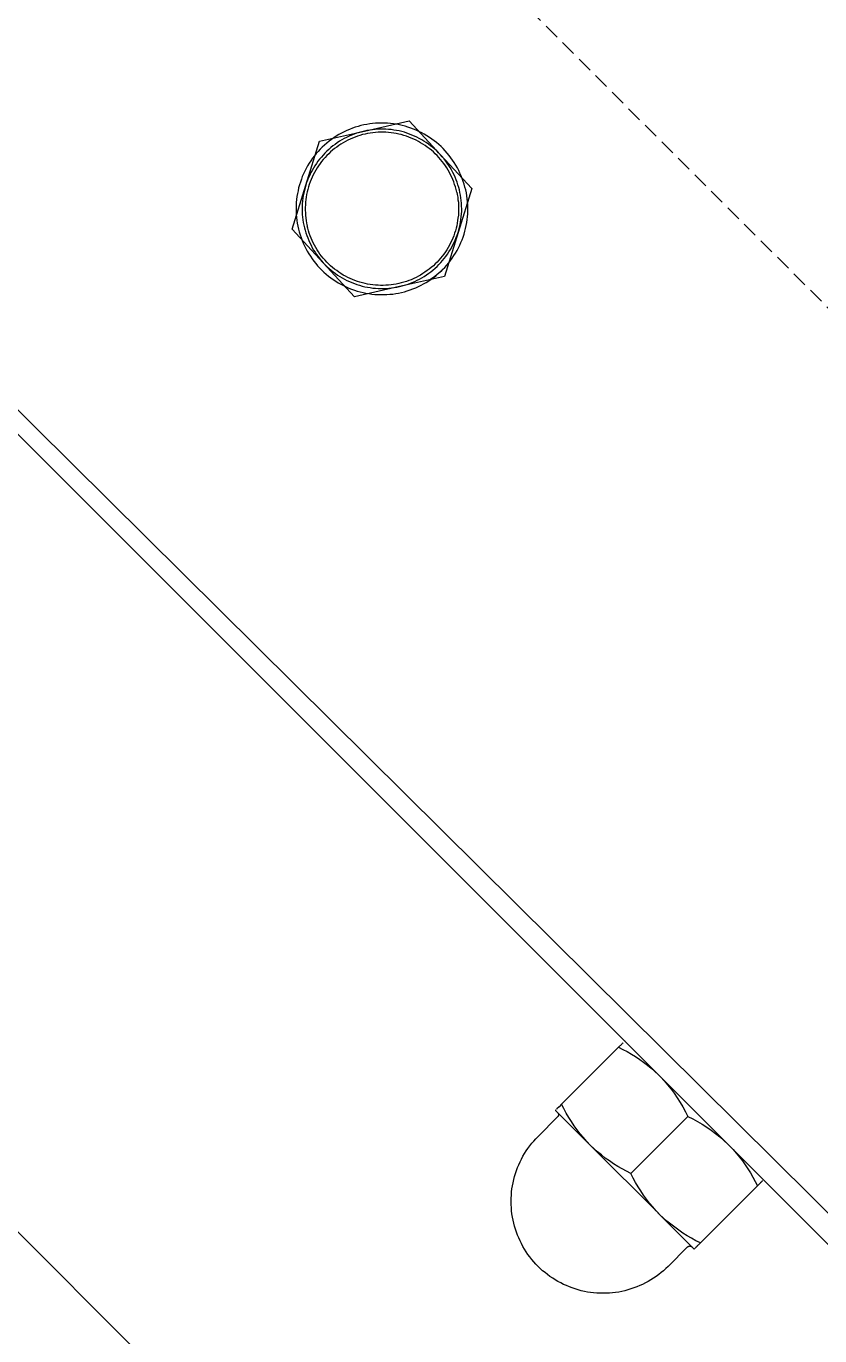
# Model space of a CAD drawing. Header units: millimetres. Extents: x -111 to 4919, y -143 to 3304.
# Drawn here: x 163.1 to 227.8, y 1548.3 to 1655.2 of the extents above; entities that cross this region are included whole.
import ezdxf

# ---------------------------------------------------------------- set-up
doc = ezdxf.new("R2010")
doc.units = ezdxf.units.MM
doc.linetypes.add('HIDDEN', pattern=[1.905, 1.27, -0.635])
for name, color, linetype, lineweight in [('ZANO_R', 7, 'Continuous', 0), ('ZANO_R_przerywana', 7, 'HIDDEN', 0), ('ZANO_W', 1, 'Continuous', 0)]:
    doc.layers.add(name, color=color, linetype=linetype, lineweight=lineweight)
doc.styles.add('Arial', font='arial.ttf')
doc.styles.get("Standard").update_dxf_attribs({"font": 'ARIALUNI.TTF'})
doc.dimstyles.new('pl i ang', dxfattribs={"dimtxt": 50, "dimasz": 50, "dimexe": 1.25, "dimexo": 0.625, "dimgap": 10, "dimtad": 1, "dimtoh": 1, "dimtxsty": 'Standard', "dimcen": 2.5, "dimclrd": 1, "dimclre": 1, "dimclrt": 1, "dimadec": 0, "dimazin": 0, "dimtfac": 1, "dimtmove": 0, "dimatfit": 3, "dimfxl": 1, "dimarcsym": 1})

# ---------------------------------------------------------------- blocks, each defined once
blk = doc.blocks.new('*D477')
at = {"layer": 'ZANO_W', "color": 1, "lineweight": -2}
for p, q in [((96.63, 1622.6), (-5.18, 1520.79)), ((30.17, 1499.58), (291.8, 1237.95)), ((414.83, 1304.4), (313.02, 1202.59))]:
    blk.add_line(p, q, dxfattribs=at)
at = {"layer": 'ZANO_W', "color": 1}
for points in [[(34.89, 1504.29), (25.46, 1494.86), (1.89, 1527.86)], [(287.09, 1233.23), (296.52, 1242.66), (320.09, 1209.66)]]:
    blk.add_solid(points, dxfattribs=at)
at = {"layer": 'ZANO_W', "color": 1, "insert": (182.5, 1390.28), "char_height": 40, "attachment_point": 5, "rotation": 315, "style": 'Arial'}
blk.add_mtext('450', dxfattribs=at)

msp = doc.modelspace()

# ---------------------------------------------------------------- linework, layer by layer
at = {"layer": 'ZANO_R'}
for p, q in [((132.03, 1653.96), (446.23, 1342.49)), ((440.28, 1344), (136.23, 1648.06)), ((190.66, 1646.62), (194.32, 1647.45)), ((194.32, 1647.45), (196.86, 1644.69)), ((187, 1645.79), (190.66, 1646.62)), ((188.58, 1646.34), (188.37, 1646.21)), ((188.79, 1646.45), (188.58, 1646.34)), ((189.01, 1646.57), (188.79, 1646.45)), ((189.23, 1646.67), (189.01, 1646.57)), ((189.45, 1646.76), (189.23, 1646.67)), ((189.61, 1646.29), (189.41, 1646.2)), ((189.68, 1646.85), (189.45, 1646.76)), ((189.82, 1646.37), (189.61, 1646.29)), ((189.91, 1646.93), (189.68, 1646.85)), ((190.02, 1646.44), (189.82, 1646.37)), ((190.14, 1647), (189.91, 1646.93)), ((190.23, 1646.51), (190.02, 1646.44)), ((190.3, 1646.27), (190.1, 1646.2)), ((190.37, 1647.07), (190.14, 1647)), ((190.45, 1646.57), (190.23, 1646.51)), ((190.51, 1646.33), (190.3, 1646.27)), ((190.61, 1647.12), (190.37, 1647.07)), ((190.66, 1646.62), (190.45, 1646.57)), ((190.71, 1646.38), (190.51, 1646.33)), ((190.85, 1647.17), (190.61, 1647.12)), ((190.87, 1646.66), (190.66, 1646.62)), ((190.92, 1646.42), (190.71, 1646.38)), ((191.09, 1647.21), (190.85, 1647.17)), ((191.09, 1646.7), (190.87, 1646.66)), ((191.13, 1646.46), (190.92, 1646.42)), ((191.33, 1647.24), (191.09, 1647.21)), ((191.31, 1646.73), (191.09, 1646.7)), ((191.34, 1646.48), (191.13, 1646.46)), ((191.53, 1646.75), (191.31, 1646.73)), ((191.57, 1647.26), (191.33, 1647.24)), ((191.56, 1646.51), (191.34, 1646.48)), ((191.74, 1646.77), (191.53, 1646.75)), ((191.77, 1646.52), (191.56, 1646.51)), ((191.82, 1647.27), (191.57, 1647.26)), ((191.96, 1646.78), (191.74, 1646.77)), ((191.98, 1646.53), (191.77, 1646.52)), ((192.06, 1647.28), (191.82, 1647.27)), ((192.18, 1646.78), (191.96, 1646.78)), ((192.2, 1646.53), (191.98, 1646.53)), ((192.3, 1647.28), (192.06, 1647.28)), ((192.4, 1646.77), (192.18, 1646.78)), ((192.41, 1646.52), (192.2, 1646.53)), ((192.54, 1647.26), (192.3, 1647.28)), ((192.62, 1646.76), (192.4, 1646.77)), ((192.62, 1646.51), (192.41, 1646.52)), ((192.79, 1647.24), (192.54, 1647.26)), ((192.84, 1646.74), (192.62, 1646.76)), ((192.83, 1646.48), (192.62, 1646.51)), ((193.03, 1647.22), (192.79, 1647.24)), ((193.05, 1646.46), (192.83, 1646.48)), ((193.06, 1646.71), (192.84, 1646.74)), ((193.27, 1647.18), (193.03, 1647.22)), ((193.26, 1646.42), (193.05, 1646.46)), ((193.27, 1646.67), (193.06, 1646.71)), ((193.47, 1646.38), (193.26, 1646.42)), ((193.51, 1647.13), (193.27, 1647.18)), ((193.49, 1646.63), (193.27, 1646.67)), ((193.67, 1646.33), (193.47, 1646.38)), ((193.7, 1646.58), (193.49, 1646.63)), ((193.74, 1647.08), (193.51, 1647.13)), ((193.88, 1646.27), (193.67, 1646.33)), ((193.92, 1646.52), (193.7, 1646.58)), ((193.98, 1647.02), (193.74, 1647.08)), ((194.08, 1646.2), (193.88, 1646.27)), ((194.12, 1646.45), (193.92, 1646.52)), ((194.21, 1646.95), (193.98, 1647.02)), ((194.33, 1646.38), (194.12, 1646.45)), ((194.44, 1646.87), (194.21, 1646.95)), ((194.54, 1646.3), (194.33, 1646.38)), ((194.67, 1646.79), (194.44, 1646.87)), ((194.74, 1646.21), (194.54, 1646.3)), ((194.89, 1646.69), (194.67, 1646.79)), ((195.11, 1646.59), (194.89, 1646.69)), ((195.33, 1646.48), (195.11, 1646.59)), ((195.54, 1646.37), (195.33, 1646.48)), ((195.75, 1646.24), (195.54, 1646.37)), ((195.96, 1646.11), (195.75, 1646.24)), ((185.88, 1642.21), (187, 1645.79)), ((187.23, 1645.31), (187.05, 1645.14)), ((187.4, 1645.48), (187.23, 1645.31)), ((187.59, 1645.64), (187.4, 1645.48)), ((187.78, 1645.79), (187.59, 1645.64)), ((187.93, 1645.27), (187.76, 1645.13)), ((187.97, 1645.94), (187.78, 1645.79)), ((188.1, 1645.41), (187.93, 1645.27)), ((188.17, 1646.08), (187.97, 1645.94)), ((188.23, 1645.19), (188.06, 1645.06)), ((188.27, 1645.54), (188.1, 1645.41)), ((188.37, 1646.21), (188.17, 1646.08)), ((188.4, 1645.32), (188.23, 1645.19)), ((188.45, 1645.67), (188.27, 1645.54)), ((188.57, 1645.45), (188.4, 1645.32)), ((188.64, 1645.79), (188.45, 1645.67)), ((188.75, 1645.56), (188.57, 1645.45)), ((188.83, 1645.9), (188.64, 1645.79)), ((188.93, 1645.67), (188.75, 1645.56)), ((189.02, 1646.01), (188.83, 1645.9)), ((189.12, 1645.78), (188.93, 1645.67)), ((189.21, 1646.11), (189.02, 1646.01)), ((189.31, 1645.88), (189.12, 1645.78)), ((189.41, 1646.2), (189.21, 1646.11)), ((189.5, 1645.97), (189.31, 1645.88)), ((189.7, 1646.05), (189.5, 1645.97)), ((189.9, 1646.13), (189.7, 1646.05)), ((190.1, 1646.2), (189.9, 1646.13)), ((194.28, 1646.13), (194.08, 1646.2)), ((194.48, 1646.05), (194.28, 1646.13)), ((194.68, 1645.97), (194.48, 1646.05)), ((194.87, 1645.88), (194.68, 1645.97)), ((194.94, 1646.12), (194.74, 1646.21)), ((195.06, 1645.78), (194.87, 1645.88)), ((195.13, 1646.02), (194.94, 1646.12)), ((195.24, 1645.67), (195.06, 1645.78)), ((195.33, 1645.92), (195.13, 1646.02)), ((195.43, 1645.56), (195.24, 1645.67)), ((195.51, 1645.8), (195.33, 1645.92)), ((195.61, 1645.45), (195.43, 1645.56)), ((195.7, 1645.68), (195.51, 1645.8)), ((195.78, 1645.32), (195.61, 1645.45)), ((195.88, 1645.56), (195.7, 1645.68)), ((195.95, 1645.19), (195.78, 1645.32)), ((196.06, 1645.43), (195.88, 1645.56)), ((196.12, 1645.06), (195.95, 1645.19)), ((196.16, 1645.97), (195.96, 1646.11)), ((196.23, 1645.29), (196.06, 1645.43)), ((196.35, 1645.83), (196.16, 1645.97)), ((196.39, 1645.15), (196.23, 1645.29)), ((196.54, 1645.68), (196.35, 1645.83)), ((196.73, 1645.52), (196.54, 1645.68)), ((196.91, 1645.36), (196.73, 1645.52)), ((197.08, 1645.19), (196.91, 1645.36)), ((197.25, 1645.01), (197.08, 1645.19)), ((186.29, 1644.2), (186.16, 1644)), ((186.43, 1644.4), (186.29, 1644.2)), ((186.58, 1644.59), (186.43, 1644.4)), ((186.73, 1644.78), (186.58, 1644.59)), ((186.89, 1644.96), (186.73, 1644.78)), ((186.87, 1644.16), (186.75, 1643.98)), ((187.01, 1644.33), (186.87, 1644.16)), ((187.05, 1645.14), (186.89, 1644.96)), ((187.15, 1644.5), (187.01, 1644.33)), ((187.17, 1644.14), (187.05, 1643.97)), ((187.29, 1644.67), (187.15, 1644.5)), ((187.31, 1644.31), (187.17, 1644.14)), ((187.44, 1644.83), (187.29, 1644.67)), ((187.45, 1644.47), (187.31, 1644.31)), ((187.6, 1644.98), (187.44, 1644.83)), ((187.59, 1644.62), (187.45, 1644.47)), ((187.75, 1644.77), (187.59, 1644.62)), ((187.76, 1645.13), (187.6, 1644.98)), ((187.9, 1644.92), (187.75, 1644.77)), ((188.06, 1645.06), (187.9, 1644.92)), ((196.28, 1644.92), (196.12, 1645.06)), ((196.43, 1644.77), (196.28, 1644.92)), ((196.56, 1645), (196.39, 1645.15)), ((196.58, 1644.62), (196.43, 1644.77)), ((196.71, 1644.85), (196.56, 1645)), ((196.73, 1644.47), (196.58, 1644.62)), ((196.86, 1644.69), (196.71, 1644.85)), ((196.87, 1644.31), (196.73, 1644.47)), ((196.86, 1644.69), (199.41, 1641.93)), ((197.01, 1644.52), (196.86, 1644.69)), ((197, 1644.14), (196.87, 1644.31)), ((197.13, 1643.97), (197, 1644.14)), ((197.15, 1644.36), (197.01, 1644.52)), ((197.29, 1644.18), (197.15, 1644.36)), ((197.41, 1644.83), (197.25, 1645.01)), ((197.42, 1644), (197.29, 1644.18)), ((197.56, 1644.64), (197.41, 1644.83)), ((197.71, 1644.45), (197.56, 1644.64)), ((197.85, 1644.25), (197.71, 1644.45)), ((197.99, 1644.05), (197.85, 1644.25)), ((185.7, 1643.14), (185.6, 1642.92)), ((185.8, 1643.36), (185.7, 1643.14)), ((185.91, 1643.58), (185.8, 1643.36)), ((186.03, 1643.79), (185.91, 1643.58)), ((186.16, 1644), (186.03, 1643.79)), ((186.2, 1643.03), (186.11, 1642.83)), ((186.3, 1643.23), (186.2, 1643.03)), ((186.4, 1643.42), (186.3, 1643.23)), ((186.51, 1643.61), (186.4, 1643.42)), ((186.49, 1643.06), (186.4, 1642.87)), ((186.59, 1643.25), (186.49, 1643.06)), ((186.62, 1643.8), (186.51, 1643.61)), ((186.69, 1643.44), (186.59, 1643.25)), ((186.75, 1643.98), (186.62, 1643.8)), ((186.81, 1643.62), (186.69, 1643.44)), ((186.92, 1643.8), (186.81, 1643.62)), ((187.05, 1643.97), (186.92, 1643.8)), ((197.26, 1643.8), (197.13, 1643.97)), ((197.37, 1643.62), (197.26, 1643.8)), ((197.48, 1643.43), (197.37, 1643.62)), ((197.54, 1643.82), (197.42, 1644)), ((197.59, 1643.25), (197.48, 1643.43)), ((197.65, 1643.64), (197.54, 1643.82)), ((197.69, 1643.06), (197.59, 1643.25)), ((197.76, 1643.45), (197.65, 1643.64)), ((197.78, 1642.87), (197.69, 1643.06)), ((197.87, 1643.25), (197.76, 1643.45)), ((197.97, 1643.06), (197.87, 1643.25)), ((198.06, 1642.86), (197.97, 1643.06)), ((198.12, 1643.84), (197.99, 1644.05)), ((198.24, 1643.63), (198.12, 1643.84)), ((198.35, 1643.41), (198.24, 1643.63)), ((198.45, 1643.19), (198.35, 1643.41)), ((198.55, 1642.97), (198.45, 1643.19)), ((184.77, 1638.63), (185.88, 1642.21)), ((185.3, 1641.99), (185.25, 1641.76)), ((185.37, 1642.23), (185.3, 1641.99)), ((185.44, 1642.46), (185.37, 1642.23)), ((185.52, 1642.69), (185.44, 1642.46)), ((185.6, 1642.92), (185.52, 1642.69)), ((185.82, 1642), (185.77, 1641.79)), ((185.88, 1642.21), (185.82, 1642)), ((185.95, 1642.42), (185.88, 1642.21)), ((186.03, 1642.63), (185.95, 1642.42)), ((186.11, 1642.83), (186.03, 1642.63)), ((186.1, 1642.07), (186.04, 1641.86)), ((186.16, 1642.27), (186.1, 1642.07)), ((186.24, 1642.47), (186.16, 1642.27)), ((186.31, 1642.67), (186.24, 1642.47)), ((186.4, 1642.87), (186.31, 1642.67)), ((197.86, 1642.67), (197.78, 1642.87)), ((197.94, 1642.47), (197.86, 1642.67)), ((198.01, 1642.27), (197.94, 1642.47)), ((198.08, 1642.07), (198.01, 1642.27)), ((198.14, 1642.65), (198.06, 1642.86)), ((198.13, 1641.86), (198.08, 1642.07)), ((198.22, 1642.45), (198.14, 1642.65)), ((198.29, 1642.24), (198.22, 1642.45)), ((198.35, 1642.03), (198.29, 1642.24)), ((198.4, 1641.82), (198.35, 1642.03)), ((198.64, 1642.75), (198.55, 1642.97)), ((198.72, 1642.52), (198.64, 1642.75)), ((198.79, 1642.29), (198.72, 1642.52)), ((198.86, 1642.05), (198.79, 1642.29)), ((198.92, 1641.82), (198.86, 1642.05)), ((185.13, 1641.04), (185.11, 1640.8)), ((185.16, 1641.28), (185.13, 1641.04)), ((185.2, 1641.52), (185.16, 1641.28)), ((185.25, 1641.76), (185.2, 1641.52)), ((185.62, 1640.92), (185.6, 1640.7)), ((185.65, 1641.14), (185.62, 1640.92)), ((185.68, 1641.36), (185.65, 1641.14)), ((185.72, 1641.57), (185.68, 1641.36)), ((185.77, 1641.79), (185.72, 1641.57)), ((185.88, 1641.03), (185.86, 1640.81)), ((185.91, 1641.24), (185.88, 1641.03)), ((185.95, 1641.45), (185.91, 1641.24)), ((185.99, 1641.66), (185.95, 1641.45)), ((186.04, 1641.86), (185.99, 1641.66)), ((198.19, 1641.65), (198.13, 1641.86)), ((198.19, 1641.65), (198.23, 1641.45)), ((198.23, 1641.45), (198.27, 1641.24)), ((198.27, 1641.24), (198.29, 1641.02)), ((198.29, 1641.02), (198.32, 1640.81)), ((199.41, 1641.93), (198.3, 1638.35)), ((198.45, 1641.6), (198.4, 1641.82)), ((198.49, 1641.39), (198.45, 1641.6)), ((198.53, 1641.17), (198.49, 1641.39)), ((198.55, 1640.95), (198.53, 1641.17)), ((198.57, 1640.73), (198.55, 1640.95)), ((198.97, 1641.58), (198.92, 1641.82)), ((199.01, 1641.34), (198.97, 1641.58)), ((199.04, 1641.1), (199.01, 1641.34)), ((199.06, 1640.86), (199.04, 1641.1)), ((185.11, 1640.8), (185.09, 1640.55)), ((185.09, 1640.55), (185.09, 1640.31)), ((185.09, 1640.31), (185.09, 1640.07)), ((185.09, 1640.07), (185.1, 1639.82)), ((185.1, 1639.82), (185.12, 1639.58)), ((185.6, 1640.7), (185.59, 1640.48)), ((185.59, 1640.48), (185.59, 1640.26)), ((185.59, 1640.26), (185.59, 1640.04)), ((185.59, 1640.04), (185.6, 1639.83)), ((185.6, 1639.83), (185.62, 1639.61)), ((185.85, 1640.6), (185.84, 1640.39)), ((185.84, 1640.39), (185.84, 1640.17)), ((185.84, 1640.17), (185.85, 1639.96)), ((185.86, 1640.81), (185.85, 1640.6)), ((185.85, 1639.96), (185.86, 1639.75)), ((198.32, 1640.81), (198.33, 1640.6)), ((198.33, 1639.96), (198.32, 1639.75)), ((198.33, 1640.6), (198.34, 1640.39)), ((198.34, 1640.17), (198.33, 1639.96)), ((198.34, 1640.39), (198.34, 1640.17)), ((198.56, 1639.64), (198.57, 1639.86)), ((198.58, 1640.51), (198.57, 1640.73)), ((198.57, 1639.86), (198.59, 1640.07)), ((198.59, 1640.29), (198.58, 1640.51)), ((198.59, 1640.07), (198.59, 1640.29)), ((199.08, 1640.61), (199.06, 1640.86)), ((199.06, 1639.64), (199.08, 1639.88)), ((199.09, 1640.37), (199.08, 1640.61)), ((199.08, 1639.88), (199.09, 1640.13)), ((199.09, 1640.13), (199.09, 1640.37)), ((185.12, 1639.58), (185.15, 1639.34)), ((185.15, 1639.34), (185.19, 1639.1)), ((185.19, 1639.1), (185.23, 1638.86)), ((185.23, 1638.86), (185.29, 1638.62)), ((185.62, 1639.61), (185.65, 1639.39)), ((185.65, 1639.39), (185.68, 1639.17)), ((185.68, 1639.17), (185.72, 1638.96)), ((185.72, 1638.96), (185.77, 1638.74)), ((185.86, 1639.75), (185.88, 1639.53)), ((185.88, 1639.53), (185.91, 1639.32)), ((185.91, 1639.32), (185.95, 1639.11)), ((185.95, 1639.11), (185.99, 1638.9)), ((186.04, 1638.7), (185.99, 1638.9)), ((198.19, 1638.9), (198.13, 1638.7)), ((198.23, 1639.11), (198.19, 1638.9)), ((198.26, 1639.32), (198.23, 1639.11)), ((198.29, 1639.53), (198.26, 1639.32)), ((198.32, 1639.75), (198.29, 1639.53)), ((198.36, 1638.56), (198.41, 1638.77)), ((198.41, 1638.77), (198.46, 1638.99)), ((198.46, 1638.99), (198.5, 1639.2)), ((198.5, 1639.2), (198.53, 1639.42)), ((198.53, 1639.42), (198.56, 1639.64)), ((198.9, 1638.68), (198.96, 1638.92)), ((198.96, 1638.92), (199, 1639.16)), ((199, 1639.16), (199.03, 1639.4)), ((199.03, 1639.4), (199.06, 1639.64)), ((187.31, 1635.87), (184.77, 1638.63)), ((185.29, 1638.62), (185.35, 1638.39)), ((185.35, 1638.39), (185.42, 1638.16)), ((185.42, 1638.16), (185.5, 1637.93)), ((185.5, 1637.93), (185.58, 1637.7)), ((185.58, 1637.7), (185.68, 1637.47)), ((185.77, 1638.74), (185.83, 1638.53)), ((185.83, 1638.53), (185.89, 1638.32)), ((185.89, 1638.32), (185.96, 1638.11)), ((185.96, 1638.11), (186.04, 1637.91)), ((186.1, 1638.49), (186.04, 1638.7)), ((186.04, 1637.91), (186.12, 1637.7)), ((186.16, 1638.29), (186.1, 1638.49)), ((186.12, 1637.7), (186.21, 1637.5)), ((186.24, 1638.09), (186.16, 1638.29)), ((186.31, 1637.89), (186.24, 1638.09)), ((186.4, 1637.69), (186.31, 1637.89)), ((186.49, 1637.5), (186.4, 1637.69)), ((198.3, 1638.35), (197.18, 1634.76)), ((197.78, 1637.69), (197.69, 1637.5)), ((197.86, 1637.89), (197.78, 1637.69)), ((197.94, 1638.09), (197.86, 1637.89)), ((198.01, 1638.29), (197.94, 1638.09)), ((197.98, 1637.53), (198.07, 1637.73)), ((198.08, 1638.49), (198.01, 1638.29)), ((198.07, 1637.73), (198.15, 1637.93)), ((198.13, 1638.7), (198.08, 1638.49)), ((198.15, 1637.93), (198.23, 1638.14)), ((198.23, 1638.14), (198.3, 1638.35)), ((198.3, 1638.35), (198.36, 1638.56)), ((198.53, 1637.53), (198.62, 1637.76)), ((198.62, 1637.76), (198.7, 1637.98)), ((198.7, 1637.98), (198.78, 1638.21)), ((198.78, 1638.21), (198.84, 1638.45)), ((198.84, 1638.45), (198.9, 1638.68)), ((185.68, 1637.47), (185.78, 1637.25)), ((185.78, 1637.25), (185.89, 1637.04)), ((185.89, 1637.04), (186, 1636.82)), ((186, 1636.82), (186.12, 1636.61)), ((186.21, 1637.5), (186.31, 1637.31)), ((186.31, 1637.31), (186.41, 1637.11)), ((186.41, 1637.11), (186.52, 1636.92)), ((186.59, 1637.31), (186.49, 1637.5)), ((186.52, 1636.92), (186.64, 1636.74)), ((186.69, 1637.12), (186.59, 1637.31)), ((186.64, 1636.74), (186.76, 1636.55)), ((186.8, 1636.94), (186.69, 1637.12)), ((186.92, 1636.76), (186.8, 1636.94)), ((187.04, 1636.59), (186.92, 1636.76)), ((197.26, 1636.76), (197.13, 1636.59)), ((197.37, 1636.94), (197.26, 1636.76)), ((197.48, 1637.12), (197.37, 1636.94)), ((197.43, 1636.58), (197.55, 1636.76)), ((197.59, 1637.31), (197.48, 1637.12)), ((197.55, 1636.76), (197.67, 1636.95)), ((197.69, 1637.5), (197.59, 1637.31)), ((197.67, 1636.95), (197.78, 1637.14)), ((197.78, 1637.14), (197.88, 1637.33)), ((197.88, 1637.33), (197.98, 1637.53)), ((197.95, 1636.46), (198.08, 1636.67)), ((198.08, 1636.67), (198.21, 1636.88)), ((198.21, 1636.88), (198.32, 1637.09)), ((198.32, 1637.09), (198.43, 1637.31)), ((198.43, 1637.31), (198.53, 1637.53)), ((186.12, 1636.61), (186.26, 1636.41)), ((186.26, 1636.41), (186.39, 1636.21)), ((186.39, 1636.21), (186.54, 1636.01)), ((186.54, 1636.01), (186.69, 1635.82)), ((186.69, 1635.82), (186.85, 1635.64)), ((186.76, 1636.55), (186.89, 1636.38)), ((186.85, 1635.64), (187.01, 1635.46)), ((186.89, 1636.38), (187.03, 1636.2)), ((187.03, 1636.2), (187.17, 1636.03)), ((187.17, 1636.42), (187.04, 1636.59)), ((187.31, 1636.25), (187.17, 1636.42)), ((187.17, 1636.03), (187.31, 1635.87)), ((187.45, 1636.09), (187.31, 1636.25)), ((189.86, 1633.11), (187.31, 1635.87)), ((187.31, 1635.87), (187.46, 1635.71)), ((187.59, 1635.94), (187.45, 1636.09)), ((187.46, 1635.71), (187.62, 1635.56)), ((187.74, 1635.79), (187.59, 1635.94)), ((187.62, 1635.56), (187.78, 1635.41)), ((187.9, 1635.64), (187.74, 1635.79)), ((188.06, 1635.5), (187.9, 1635.64)), ((196.28, 1635.64), (196.11, 1635.5)), ((196.43, 1635.78), (196.28, 1635.64)), ((196.42, 1635.43), (196.58, 1635.58)), ((196.58, 1635.94), (196.43, 1635.78)), ((196.73, 1636.09), (196.58, 1635.94)), ((196.58, 1635.58), (196.73, 1635.73)), ((196.87, 1636.25), (196.73, 1636.09)), ((196.73, 1635.73), (196.88, 1635.89)), ((197, 1636.42), (196.87, 1636.25)), ((196.88, 1635.89), (197.03, 1636.06)), ((197.13, 1636.59), (197, 1636.42)), ((197.03, 1636.06), (197.17, 1636.23)), ((197.17, 1636.23), (197.3, 1636.4)), ((197.21, 1635.5), (197.37, 1635.68)), ((197.3, 1636.4), (197.43, 1636.58)), ((197.37, 1635.68), (197.53, 1635.87)), ((197.53, 1635.87), (197.68, 1636.06)), ((197.68, 1636.06), (197.82, 1636.26)), ((197.82, 1636.26), (197.95, 1636.46)), ((187.01, 1635.46), (187.18, 1635.29)), ((187.18, 1635.29), (187.36, 1635.12)), ((187.36, 1635.12), (187.54, 1634.96)), ((187.54, 1634.96), (187.73, 1634.8)), ((187.73, 1634.8), (187.92, 1634.66)), ((187.78, 1635.41), (187.95, 1635.27)), ((187.92, 1634.66), (188.12, 1634.51)), ((187.95, 1635.27), (188.12, 1635.13)), ((188.23, 1635.36), (188.06, 1635.5)), ((188.12, 1635.13), (188.3, 1635)), ((188.12, 1634.51), (188.32, 1634.38)), ((188.4, 1635.24), (188.23, 1635.36)), ((188.3, 1635), (188.48, 1634.87)), ((188.57, 1635.11), (188.4, 1635.24)), ((188.48, 1634.87), (188.66, 1634.76)), ((188.75, 1635), (188.57, 1635.11)), ((188.66, 1634.76), (188.85, 1634.64)), ((188.93, 1634.88), (188.75, 1635)), ((188.85, 1634.64), (189.04, 1634.54)), ((189.12, 1634.78), (188.93, 1634.88)), ((189.04, 1634.54), (189.24, 1634.44)), ((189.31, 1634.68), (189.12, 1634.78)), ((189.5, 1634.59), (189.31, 1634.68)), ((189.7, 1634.51), (189.5, 1634.59)), ((189.89, 1634.43), (189.7, 1634.51)), ((197.18, 1634.76), (193.52, 1633.94)), ((194.48, 1634.5), (194.28, 1634.43)), ((194.68, 1634.59), (194.48, 1634.5)), ((194.87, 1634.68), (194.68, 1634.59)), ((195.06, 1634.78), (194.87, 1634.68)), ((194.96, 1634.45), (195.16, 1634.55)), ((195.24, 1634.88), (195.06, 1634.78)), ((195.16, 1634.55), (195.35, 1634.66)), ((195.43, 1635), (195.24, 1634.88)), ((195.35, 1634.66), (195.54, 1634.77)), ((195.6, 1635.11), (195.43, 1635)), ((195.54, 1634.77), (195.72, 1634.89)), ((195.78, 1635.24), (195.6, 1635.11)), ((195.72, 1634.89), (195.9, 1635.02)), ((195.95, 1635.36), (195.78, 1635.24)), ((195.9, 1635.02), (196.08, 1635.15)), ((195.91, 1634.41), (196.11, 1634.55)), ((196.11, 1635.5), (195.95, 1635.36)), ((196.23, 1634.64), (196.06, 1634.51)), ((196.08, 1635.15), (196.25, 1635.29)), ((196.11, 1634.55), (196.31, 1634.69)), ((196.4, 1634.76), (196.23, 1634.64)), ((196.25, 1635.29), (196.42, 1635.43)), ((196.31, 1634.69), (196.5, 1634.84)), ((196.57, 1634.9), (196.4, 1634.76)), ((196.5, 1634.84), (196.68, 1635)), ((196.73, 1635.04), (196.57, 1634.9)), ((196.68, 1635), (196.86, 1635.16)), ((196.89, 1635.18), (196.73, 1635.04)), ((196.86, 1635.16), (197.04, 1635.33)), ((197.04, 1635.33), (196.89, 1635.18)), ((197.04, 1635.33), (197.21, 1635.5)), ((188.32, 1634.38), (188.53, 1634.25)), ((188.53, 1634.25), (188.74, 1634.13)), ((188.74, 1634.13), (188.95, 1634.02)), ((188.95, 1634.02), (189.17, 1633.92)), ((189.17, 1633.92), (189.4, 1633.82)), ((189.24, 1634.44), (189.44, 1634.34)), ((189.4, 1633.82), (189.62, 1633.73)), ((189.44, 1634.34), (189.64, 1634.26)), ((189.62, 1633.73), (189.85, 1633.65)), ((189.64, 1634.26), (189.85, 1634.18)), ((189.85, 1634.18), (190.05, 1634.11)), ((189.85, 1633.65), (190.08, 1633.57)), ((193.52, 1633.94), (189.86, 1633.11)), ((190.1, 1634.36), (189.89, 1634.43)), ((190.05, 1634.11), (190.26, 1634.04)), ((190.08, 1633.57), (190.32, 1633.51)), ((190.3, 1634.29), (190.1, 1634.36)), ((190.26, 1634.04), (190.47, 1633.98)), ((190.5, 1634.23), (190.3, 1634.29)), ((190.32, 1633.51), (190.55, 1633.45)), ((190.47, 1633.98), (190.69, 1633.93)), ((190.71, 1634.18), (190.5, 1634.23)), ((190.55, 1633.45), (190.79, 1633.4)), ((190.69, 1633.93), (190.9, 1633.89)), ((190.92, 1634.14), (190.71, 1634.18)), ((190.9, 1633.89), (191.12, 1633.85)), ((191.13, 1634.1), (190.92, 1634.14)), ((191.12, 1633.85), (191.34, 1633.82)), ((191.34, 1634.07), (191.13, 1634.1)), ((191.56, 1634.05), (191.34, 1634.07)), ((191.34, 1633.82), (191.56, 1633.8)), ((191.77, 1634.04), (191.56, 1634.05)), ((191.56, 1633.8), (191.77, 1633.79)), ((191.98, 1634.03), (191.77, 1634.04)), ((191.77, 1633.79), (191.99, 1633.78)), ((192.19, 1634.03), (191.98, 1634.03)), ((191.99, 1633.78), (192.21, 1633.78)), ((192.41, 1634.04), (192.19, 1634.03)), ((192.21, 1633.78), (192.43, 1633.79)), ((192.62, 1634.05), (192.41, 1634.04)), ((192.43, 1633.79), (192.65, 1633.8)), ((192.83, 1634.07), (192.62, 1634.05)), ((192.65, 1633.8), (192.87, 1633.83)), ((193.04, 1634.1), (192.83, 1634.07)), ((192.87, 1633.83), (193.09, 1633.86)), ((193.26, 1634.14), (193.04, 1634.1)), ((193.09, 1633.86), (193.3, 1633.89)), ((193.46, 1634.18), (193.26, 1634.14)), ((193.3, 1633.89), (193.52, 1633.94)), ((193.45, 1633.41), (193.68, 1633.46)), ((193.67, 1634.23), (193.46, 1634.18)), ((193.52, 1633.94), (193.73, 1633.99)), ((193.88, 1634.29), (193.67, 1634.23)), ((193.68, 1633.46), (193.92, 1633.52)), ((193.73, 1633.99), (193.94, 1634.05)), ((194.08, 1634.36), (193.88, 1634.29)), ((193.92, 1633.52), (194.15, 1633.59)), ((193.94, 1634.05), (194.15, 1634.12)), ((194.28, 1634.43), (194.08, 1634.36)), ((194.15, 1634.12), (194.36, 1634.19)), ((194.15, 1633.59), (194.38, 1633.67)), ((194.36, 1634.19), (194.56, 1634.27)), ((194.38, 1633.67), (194.61, 1633.75)), ((194.56, 1634.27), (194.77, 1634.36)), ((194.61, 1633.75), (194.84, 1633.84)), ((194.77, 1634.36), (194.96, 1634.45)), ((194.84, 1633.84), (195.06, 1633.94)), ((195.06, 1633.94), (195.28, 1634.05)), ((195.28, 1634.05), (195.49, 1634.16)), ((195.49, 1634.16), (195.7, 1634.28)), ((195.7, 1634.28), (195.91, 1634.41)), ((190.79, 1633.4), (191.03, 1633.36)), ((191.03, 1633.36), (191.27, 1633.33)), ((191.27, 1633.33), (191.51, 1633.3)), ((191.51, 1633.3), (191.75, 1633.29)), ((191.75, 1633.29), (192, 1633.28)), ((192, 1633.28), (192.24, 1633.28)), ((192.24, 1633.28), (192.48, 1633.29)), ((192.48, 1633.29), (192.73, 1633.31)), ((192.73, 1633.31), (192.97, 1633.33)), ((192.97, 1633.33), (193.21, 1633.37)), ((193.21, 1633.37), (193.45, 1633.41)), ((103.7, 1615.53), (407.76, 1311.47)), ((211.38, 1571.89), (206.74, 1567.25)), ((211.64, 1572.15), (211.38, 1571.89)), ((211.38, 1571.89), (211.74, 1571.71)), ((211.68, 1572.19), (211.64, 1572.15)), ((211.72, 1572.22), (211.68, 1572.19)), ((211.68, 1572.19), (211.68, 1572.19)), ((211.75, 1572.26), (211.72, 1572.23)), ((211.72, 1572.23), (211.72, 1572.22)), ((211.74, 1571.71), (212.09, 1571.53)), ((211.75, 1572.26), (211.75, 1572.26)), ((211.75, 1572.26), (211.75, 1572.26)), ((211.86, 1572.37), (211.86, 1572.37)), ((211.88, 1572.39), (211.87, 1572.38)), ((211.89, 1572.4), (211.88, 1572.39)), ((212.09, 1571.53), (212.43, 1571.33)), ((212.43, 1571.33), (212.77, 1571.12)), ((212.77, 1571.12), (213.1, 1570.9)), ((213.1, 1570.9), (213.42, 1570.67)), ((213.42, 1570.67), (213.74, 1570.43)), ((213.74, 1570.43), (214.04, 1570.18)), ((214.04, 1570.18), (214.34, 1569.92)), ((214.34, 1569.92), (214.64, 1569.65)), ((214.8, 1569.48), (215.1, 1569.16)), ((215.1, 1569.16), (215.38, 1568.83)), ((215.38, 1568.83), (215.66, 1568.48)), ((215.66, 1568.48), (215.92, 1568.13)), ((206.74, 1567.25), (206.53, 1567.04)), ((206.92, 1566.88), (206.74, 1567.25)), ((215.92, 1568.13), (216.17, 1567.77)), ((216.17, 1567.77), (216.41, 1567.39)), ((216.41, 1567.39), (216.63, 1567.02)), ((206.41, 1566.21), (204.82, 1564.62)), ((206.24, 1566.75), (206.23, 1566.74)), ((209.01, 1563.96), (206.23, 1566.74)), ((206.25, 1566.76), (206.24, 1566.75)), ((206.27, 1566.78), (206.25, 1566.76)), ((206.34, 1566.85), (206.33, 1566.84)), ((206.36, 1566.87), (206.34, 1566.85)), ((206.53, 1567.04), (206.36, 1566.87)), ((206.42, 1566.22), (206.41, 1566.22)), ((206.41, 1566.22), (206.41, 1566.21)), ((206.42, 1566.55), (206.43, 1566.54)), ((206.43, 1566.23), (206.42, 1566.22)), ((206.43, 1566.54), (206.43, 1566.54)), ((206.43, 1566.54), (206.44, 1566.53)), ((206.44, 1566.24), (206.43, 1566.24)), ((206.43, 1566.24), (206.43, 1566.23)), ((206.44, 1566.53), (206.44, 1566.52)), ((206.44, 1566.52), (206.45, 1566.52)), ((206.45, 1566.26), (206.44, 1566.25)), ((206.44, 1566.25), (206.44, 1566.24)), ((206.45, 1566.52), (206.45, 1566.51)), ((206.45, 1566.51), (206.45, 1566.5)), ((206.45, 1566.5), (206.46, 1566.49)), ((206.46, 1566.28), (206.45, 1566.27)), ((206.45, 1566.27), (206.45, 1566.27)), ((206.45, 1566.27), (206.45, 1566.26)), ((206.46, 1566.49), (206.46, 1566.48)), ((206.46, 1566.48), (206.46, 1566.48)), ((206.46, 1566.48), (206.47, 1566.47)), ((206.47, 1566.31), (206.46, 1566.3)), ((206.46, 1566.3), (206.46, 1566.29)), ((206.46, 1566.29), (206.46, 1566.28)), ((206.47, 1566.47), (206.47, 1566.46)), ((206.47, 1566.46), (206.47, 1566.45)), ((206.47, 1566.45), (206.47, 1566.44)), ((206.47, 1566.44), (206.48, 1566.43)), ((206.48, 1566.34), (206.47, 1566.33)), ((206.47, 1566.33), (206.47, 1566.32)), ((206.47, 1566.32), (206.47, 1566.31)), ((206.47, 1566.31), (206.47, 1566.31)), ((206.48, 1566.43), (206.48, 1566.43)), ((206.48, 1566.43), (206.48, 1566.42)), ((206.48, 1566.42), (206.48, 1566.41)), ((206.48, 1566.41), (206.48, 1566.4)), ((206.48, 1566.4), (206.48, 1566.39)), ((206.48, 1566.39), (206.48, 1566.38)), ((206.48, 1566.38), (206.48, 1566.37)), ((206.48, 1566.37), (206.48, 1566.36)), ((206.48, 1566.36), (206.48, 1566.36)), ((206.48, 1566.36), (206.48, 1566.35)), ((206.48, 1566.35), (206.48, 1566.34)), ((207.11, 1566.52), (206.92, 1566.88)), ((207.32, 1566.17), (207.11, 1566.52)), ((207.53, 1565.82), (207.32, 1566.17)), ((212.39, 1561.59), (217.04, 1566.23)), ((216.63, 1567.02), (216.84, 1566.63)), ((216.84, 1566.63), (217.04, 1566.23)), ((217.04, 1566.23), (217.43, 1566.04)), ((207.76, 1565.48), (207.53, 1565.82)), ((208, 1565.15), (207.76, 1565.48)), ((208.25, 1564.83), (208, 1565.15)), ((217.43, 1566.04), (217.82, 1565.83)), ((217.82, 1565.83), (218.2, 1565.6)), ((218.2, 1565.6), (218.57, 1565.37)), ((218.57, 1565.37), (218.93, 1565.12)), ((218.93, 1565.12), (219.29, 1564.85)), ((204.14, 1563.85), (204.3, 1564.05)), ((204.3, 1564.05), (204.47, 1564.24)), ((204.47, 1564.24), (204.64, 1564.43)), ((204.64, 1564.43), (204.82, 1564.62)), ((208.51, 1564.52), (208.25, 1564.83)), ((208.78, 1564.21), (208.51, 1564.52)), ((209.06, 1563.91), (208.78, 1564.21)), ((219.29, 1564.85), (219.63, 1564.58)), ((219.63, 1564.58), (219.96, 1564.29)), ((219.96, 1564.29), (220.29, 1563.99)), ((203.46, 1562.77), (203.58, 1562.99)), ((203.58, 1562.99), (203.71, 1563.21)), ((203.71, 1563.21), (203.85, 1563.43)), ((203.85, 1563.43), (203.99, 1563.64)), ((203.99, 1563.64), (204.14, 1563.85)), ((209.36, 1563.63), (209.06, 1563.91)), ((214.65, 1558.32), (209.13, 1563.84)), ((209.66, 1563.36), (209.36, 1563.63)), ((209.98, 1563.1), (209.66, 1563.36)), ((210.3, 1562.85), (209.98, 1563.1)), ((220.45, 1563.83), (220.72, 1563.54)), ((220.72, 1563.54), (220.98, 1563.24)), ((220.98, 1563.24), (221.23, 1562.93)), ((221.23, 1562.93), (221.47, 1562.62)), ((203.05, 1561.83), (203.14, 1562.07)), ((203.14, 1562.07), (203.24, 1562.3)), ((203.24, 1562.3), (203.35, 1562.54)), ((203.35, 1562.54), (203.46, 1562.77)), ((210.63, 1562.61), (210.3, 1562.85)), ((210.97, 1562.39), (210.63, 1562.61)), ((211.32, 1562.17), (210.97, 1562.39)), ((211.67, 1561.96), (211.32, 1562.17)), ((212.03, 1561.77), (211.67, 1561.96)), ((221.47, 1562.62), (221.7, 1562.29)), ((221.7, 1562.29), (221.92, 1561.96)), ((221.92, 1561.96), (222.13, 1561.63)), ((202.73, 1560.59), (202.78, 1560.84)), ((202.78, 1560.84), (202.83, 1561.09)), ((202.83, 1561.09), (202.9, 1561.34)), ((202.9, 1561.34), (202.97, 1561.58)), ((202.97, 1561.58), (203.05, 1561.83)), ((212.39, 1561.59), (212.03, 1561.77)), ((212.57, 1561.22), (212.39, 1561.59)), ((212.77, 1560.86), (212.57, 1561.22)), ((212.97, 1560.51), (212.77, 1560.86)), ((222.13, 1561.63), (222.33, 1561.28)), ((222.33, 1561.28), (222.52, 1560.93)), ((222.52, 1560.93), (222.7, 1560.58)), ((222.97, 1560.85), (222.75, 1560.63)), ((222.97, 1560.85), (222.99, 1560.87)), ((223, 1560.88), (222.99, 1560.87)), ((223, 1560.88), (223.03, 1560.91)), ((223.04, 1560.92), (223.03, 1560.91)), ((223.04, 1560.92), (223.06, 1560.95)), ((223.07, 1560.95), (223.06, 1560.95)), ((223.07, 1560.95), (223.1, 1560.98)), ((223.1, 1560.98), (223.12, 1561.01)), ((223.1, 1560.98), (223.1, 1560.98)), ((223.18, 1561.06), (223.18, 1561.06)), ((223.19, 1561.07), (223.19, 1561.07)), ((223.2, 1561.08), (223.2, 1561.08)), ((202.62, 1559.57), (202.64, 1559.83)), ((202.64, 1559.83), (202.66, 1560.08)), ((202.66, 1560.08), (202.69, 1560.34)), ((202.69, 1560.34), (202.73, 1560.59)), ((213.19, 1560.17), (212.97, 1560.51)), ((213.42, 1559.83), (213.19, 1560.17)), ((213.66, 1559.5), (213.42, 1559.83)), ((222.7, 1560.58), (218.05, 1555.93)), ((222.7, 1560.58), (222.75, 1560.63)), ((202.62, 1559.32), (202.62, 1559.57)), ((202.62, 1559.06), (202.62, 1559.32)), ((202.64, 1558.8), (202.62, 1559.06)), ((202.66, 1558.55), (202.64, 1558.8)), ((213.91, 1559.17), (213.66, 1559.5)), ((214.17, 1558.86), (213.91, 1559.17)), ((214.44, 1558.55), (214.17, 1558.86)), ((202.69, 1558.29), (202.66, 1558.55)), ((202.73, 1558.04), (202.69, 1558.29)), ((202.78, 1557.79), (202.73, 1558.04)), ((202.83, 1557.54), (202.78, 1557.79)), ((214.72, 1558.25), (214.44, 1558.55)), ((215.01, 1557.98), (214.72, 1558.25)), ((217.54, 1555.43), (214.77, 1558.2)), ((215.32, 1557.71), (215.01, 1557.98)), ((215.63, 1557.45), (215.32, 1557.71)), ((202.9, 1557.29), (202.83, 1557.54)), ((202.97, 1557.05), (202.9, 1557.29)), ((203.05, 1556.8), (202.97, 1557.05)), ((203.14, 1556.56), (203.05, 1556.8)), ((203.24, 1556.33), (203.14, 1556.56)), ((215.96, 1557.2), (215.63, 1557.45)), ((216.29, 1556.96), (215.96, 1557.2)), ((216.63, 1556.73), (216.29, 1556.96)), ((216.97, 1556.51), (216.63, 1556.73)), ((217.33, 1556.31), (216.97, 1556.51)), ((203.35, 1556.09), (203.24, 1556.33)), ((203.46, 1555.87), (203.35, 1556.09)), ((203.58, 1555.64), (203.46, 1555.87)), ((203.71, 1555.42), (203.58, 1555.64)), ((215.42, 1554.01), (217.01, 1555.6)), ((217.01, 1555.6), (217.02, 1555.61)), ((217.02, 1555.61), (217.03, 1555.61)), ((217.03, 1555.62), (217.04, 1555.63)), ((217.03, 1555.61), (217.03, 1555.62)), ((217.04, 1555.63), (217.05, 1555.63)), ((217.05, 1555.63), (217.05, 1555.64)), ((217.05, 1555.64), (217.06, 1555.64)), ((217.06, 1555.64), (217.07, 1555.64)), ((217.07, 1555.64), (217.08, 1555.65)), ((217.08, 1555.65), (217.09, 1555.66)), ((217.08, 1555.65), (217.08, 1555.65)), ((217.09, 1555.66), (217.1, 1555.66)), ((217.1, 1555.66), (217.11, 1555.66)), ((217.11, 1555.66), (217.12, 1555.66)), ((217.12, 1555.66), (217.12, 1555.67)), ((217.12, 1555.67), (217.13, 1555.67)), ((217.13, 1555.67), (217.14, 1555.67)), ((217.14, 1555.67), (217.15, 1555.67)), ((217.15, 1555.67), (217.16, 1555.67)), ((217.16, 1555.67), (217.17, 1555.68)), ((217.17, 1555.68), (217.17, 1555.68)), ((217.17, 1555.68), (217.18, 1555.68)), ((217.18, 1555.68), (217.19, 1555.68)), ((217.19, 1555.68), (217.2, 1555.68)), ((217.2, 1555.68), (217.21, 1555.68)), ((217.21, 1555.68), (217.22, 1555.68)), ((217.22, 1555.68), (217.22, 1555.67)), ((217.22, 1555.67), (217.23, 1555.67)), ((217.23, 1555.67), (217.24, 1555.67)), ((217.24, 1555.67), (217.25, 1555.67)), ((217.25, 1555.67), (217.26, 1555.67)), ((217.26, 1555.67), (217.27, 1555.66)), ((217.27, 1555.66), (217.27, 1555.66)), ((217.27, 1555.66), (217.28, 1555.66)), ((217.28, 1555.66), (217.29, 1555.66)), ((217.29, 1555.66), (217.3, 1555.65)), ((217.3, 1555.65), (217.31, 1555.65)), ((217.31, 1555.65), (217.31, 1555.64)), ((217.31, 1555.64), (217.32, 1555.64)), ((217.32, 1555.64), (217.33, 1555.64)), ((217.68, 1556.11), (217.33, 1556.31)), ((217.33, 1555.64), (217.33, 1555.63)), ((217.33, 1555.63), (217.34, 1555.63)), ((217.34, 1555.63), (217.35, 1555.62)), ((217.35, 1555.62), (217.35, 1555.62)), ((217.54, 1555.43), (217.55, 1555.43)), ((217.55, 1555.44), (217.56, 1555.44)), ((217.56, 1555.45), (217.57, 1555.45)), ((217.58, 1555.46), (217.58, 1555.47)), ((217.6, 1555.48), (217.61, 1555.5)), ((217.62, 1555.5), (217.65, 1555.53)), ((217.65, 1555.53), (217.68, 1555.56)), ((217.65, 1555.53), (217.65, 1555.53)), ((218.05, 1555.93), (217.68, 1556.11)), ((217.68, 1555.56), (217.71, 1555.59)), ((217.68, 1555.56), (217.68, 1555.56)), ((217.72, 1555.6), (217.71, 1555.59)), ((217.72, 1555.6), (217.74, 1555.63)), ((217.76, 1555.64), (217.74, 1555.63)), ((217.76, 1555.64), (217.78, 1555.66)), ((217.8, 1555.68), (217.78, 1555.66)), ((217.8, 1555.68), (217.81, 1555.69)), ((217.84, 1555.72), (217.81, 1555.69)), ((217.89, 1555.77), (217.84, 1555.73)), ((217.84, 1555.72), (217.84, 1555.73)), ((217.89, 1555.77), (217.91, 1555.79)), ((217.94, 1555.82), (217.91, 1555.79)), ((217.94, 1555.82), (217.98, 1555.86)), ((218.05, 1555.93), (217.98, 1555.86)), ((203.85, 1555.2), (203.71, 1555.42)), ((203.99, 1554.99), (203.85, 1555.2)), ((204.14, 1554.78), (203.99, 1554.99)), ((204.3, 1554.58), (204.14, 1554.78)), ((204.47, 1554.39), (204.3, 1554.58)), ((204.64, 1554.2), (204.47, 1554.39)), ((204.82, 1554.01), (204.64, 1554.2)), ((205, 1553.83), (204.82, 1554.01)), ((205.19, 1553.66), (205, 1553.83)), ((205.39, 1553.5), (205.19, 1553.66)), ((205.59, 1553.34), (205.39, 1553.5)), ((205.79, 1553.19), (205.59, 1553.34)), ((214.65, 1553.34), (214.45, 1553.19)), ((214.85, 1553.5), (214.65, 1553.34)), ((215.05, 1553.66), (214.85, 1553.5)), ((215.24, 1553.83), (215.05, 1553.66)), ((215.42, 1554.01), (215.24, 1553.83)), ((206.01, 1553.04), (205.79, 1553.19)), ((206.22, 1552.91), (206.01, 1553.04)), ((206.44, 1552.78), (206.22, 1552.91)), ((206.67, 1552.66), (206.44, 1552.78)), ((206.9, 1552.54), (206.67, 1552.66)), ((207.13, 1552.44), (206.9, 1552.54)), ((207.37, 1552.34), (207.13, 1552.44)), ((207.61, 1552.25), (207.37, 1552.34)), ((207.85, 1552.17), (207.61, 1552.25)), ((212.63, 1552.25), (212.39, 1552.17)), ((212.87, 1552.34), (212.63, 1552.25)), ((213.11, 1552.44), (212.87, 1552.34)), ((213.34, 1552.54), (213.11, 1552.44)), ((213.57, 1552.66), (213.34, 1552.54)), ((213.8, 1552.78), (213.57, 1552.66)), ((214.02, 1552.91), (213.8, 1552.78)), ((214.23, 1553.04), (214.02, 1552.91)), ((214.45, 1553.19), (214.23, 1553.04)), ((208.1, 1552.09), (207.85, 1552.17)), ((208.34, 1552.03), (208.1, 1552.09)), ((208.59, 1551.97), (208.34, 1552.03)), ((208.85, 1551.92), (208.59, 1551.97)), ((209.1, 1551.89), (208.85, 1551.92)), ((209.35, 1551.85), (209.1, 1551.89)), ((209.61, 1551.83), (209.35, 1551.85)), ((209.86, 1551.82), (209.61, 1551.83)), ((210.12, 1551.82), (209.86, 1551.82)), ((210.38, 1551.82), (210.12, 1551.82)), ((210.63, 1551.83), (210.38, 1551.82)), ((210.89, 1551.85), (210.63, 1551.83)), ((211.14, 1551.89), (210.89, 1551.85)), ((211.39, 1551.92), (211.14, 1551.89)), ((211.65, 1551.97), (211.39, 1551.92)), ((211.9, 1552.03), (211.65, 1551.97)), ((212.14, 1552.09), (211.9, 1552.03)), ((212.39, 1552.17), (212.14, 1552.09))]:
    msp.add_line(p, q, dxfattribs=at)
at = {"layer": 'ZANO_R_przerywana'}
msp.add_line((478.47, 1382.19), (174.41, 1686.24), dxfattribs=at)

# ---------------------------------------------------------------- dimensions: what is measured, and where the dimension line sits
at = {"layer": 'ZANO_W'}
dim = msp.add_aligned_dim(p1=(103.7, 1629.67), p2=(421.9, 1311.47), distance=-143.98, dimstyle='pl i ang', override={"dimtxt": 40, "dimasz": 40, "dimexe": 10, "dimexo": 10, "dimtoh": 0, "dimdec": 0, "dimtxsty": 'Arial', "dimtdec": 0, "dimtmove": 1}, dxfattribs=at)
dim.commit()
dim.dimension.update_dxf_attribs({"geometry": '*D477', "text_midpoint": (182.5, 1390.28)})

doc.saveas('drawing.dxf')
